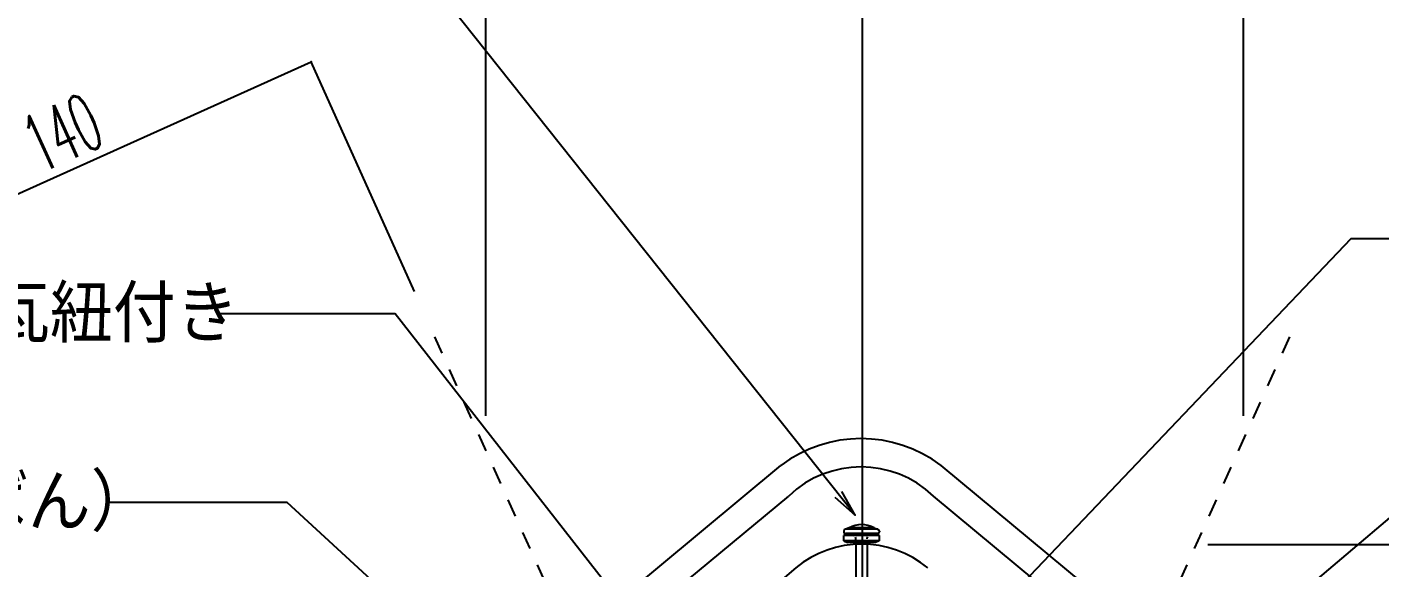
# Model space of a CAD drawing. Extents: x -1727 to 4652, y -2317 to 2357.
# Drawn here: x 2016.9 to 2395.5, y 645.9 to 797.3 of the extents above; entities that cross this region are included whole.
import ezdxf

# ---------------------------------------------------------------- set-up
doc = ezdxf.new("R2010")
doc.units = 0
doc.header["$LTSCALE"] = 5
doc.linetypes.add('DASHDOT', pattern=[43, 40, -1, 1, -1])
doc.linetypes.add('DOT', pattern=[2, 1, -1])
for name, color, linetype in [('0-1', 7, 'CONTINUOUS'), ('0-2', 7, 'CONTINUOUS'), ('0-3', 7, 'CONTINUOUS'), ('0-F', 7, 'CONTINUOUS')]:
    doc.layers.add(name, color=color, linetype=linetype)
doc.styles.get("Standard").update_dxf_attribs({"font": 'txt.shx', "bigfont": 'extfont.shx'})

msp = doc.modelspace()

# ---------------------------------------------------------------- linework, layer by layer
at = {"layer": '0-1', "color": 4, "linetype": 'DASHDOT'}
msp.add_line((2250.6614, 182.1867), (2250.6614, 828.4776), dxfattribs=at)
at = {"layer": '0-1', "color": 4, "linetype": 'CONTINUOUS'}
for p, q in [((2245.4424, 656.1926), (2245.4424, 655.9925)), ((2246.5174, 655.4926), (2245.5176, 654.9926)), ((2255.3675, 654.9943), (2245.5176, 654.9926)), ((2245.5178, 653.4926), (2245.5176, 654.9926)), ((2246.9422, 657.0929), (2245.7702, 656.6625)), ((2254.9424, 656.6941), (2245.9424, 656.6925)), ((2254.9426, 655.4941), (2245.9426, 655.4925)), ((2253.9421, 657.0941), (2246.9422, 657.0929)), ((2248.5905, 654.803), (2248.2916, 655.4929)), ((2252.3075, 654.8336), (2252.5936, 655.4937)), ((2253.9421, 657.0941), (2255.1143, 656.6641)), ((2254.3675, 655.494), (2255.3675, 654.9943)), ((2255.3675, 654.9943), (2255.3677, 653.4943)), ((2255.4423, 656.1944), (2255.4423, 655.9943)), ((2255.3677, 653.4943), (2245.5178, 653.4926)), ((2245.5178, 653.4926), (2246.5178, 652.9927)), ((2254.3679, 652.9941), (2246.5178, 652.9927)), ((2248.8426, 654.2231), (2248.7178, 654.5132)), ((2248.8427, 653.813), (2248.8426, 654.2231)), ((2248.8428, 652.9931), (2248.8427, 653.6531)), ((2248.8428, 652.9931), (2248.8469, 629.993)), ((2252.0427, 654.2237), (2252.2127, 654.6137)), ((2252.0428, 653.9837), (2252.0427, 654.2237)), ((2252.0429, 652.9937), (2252.0428, 653.6738)), ((2252.0429, 652.9937), (2252.0471, 629.5436)), ((2255.3677, 653.4943), (2254.3679, 652.9941))]:
    msp.add_line(p, q, dxfattribs=at)
for centre, radius, start, end in [((2245.9425, 656.1927), 0.5001, 90.0101, 180.0101), ((2245.9425, 655.9926), 0.5001, 180.0101, 270.0101), ((2250.4434, 650.7335), 7.2555, 61.1686, 118.8521), ((2254.9425, 656.1943), 0.5001, 0.0101, 90.0101), ((2254.9425, 655.9942), 0.5001, 270.0101, 360.0101)]:
    msp.add_arc(centre, radius, start, end, dxfattribs=at)
at = {"layer": '0-2', "color": 2, "linetype": 'CONTINUOUS'}
for p, q in [((2128.4411, 592.0504), (2227.8441, 674.5044)), ((2372.0251, 592.1354), (2272.7121, 674.5144)), ((2128.5431, 581.8154), (2230.0481, 666.0124)), ((2372.0251, 581.8154), (2270.5211, 666.0124)), ((2232.0061, 645.9124), (2142.7841, 569.5054))]:
    msp.add_line(p, q, dxfattribs=at)
for centre, radius, start, end in [((2250.2851, 645.0114), 37.06, 52.7582, 127.267), ((2250.2841, 644.9284), 29.224, 46.1742, 133.826), ((2250.4731, 623.4584), 29.073, 50.4447, 129.436)]:
    msp.add_arc(centre, radius, start, end, dxfattribs=at)
at = {"layer": '0-3', "color": 7, "linetype": 'CONTINUOUS'}
for p, q in [((2145.3087, 688.4286), (2145.3202, 814.9219)), ((2357.2757, 688.4094), (2357.2872, 814.9027)), ((1968.8738, 730.1472), (2096.3993, 787.533)), ((2125.3062, 723.2948), (2096.3993, 787.533)), ((2347.36, 652.4628), (2428.4317, 652.4554))]:
    msp.add_line(p, q, dxfattribs=at)
for points in [[(2248.6088, 660.6322), (2107.6981, 837.9168), (2077.6981, 837.9168)], [(2260.2539, 604.5007), (2387.4007, 738.0853), (2417.4007, 738.0853)], [(2203.6193, 609.8527), (2119.9202, 716.9715), (2069.9202, 716.976)], [(2251.0309, 535.1892), (2421.4869, 679.6033), (2451.4869, 679.6033)], [(2242.9636, 665.7257), (2248.6088, 660.6322), (2244.9207, 667.2812)], [(2194.1146, 568.0714), (2089.7451, 664.1812), (2039.7451, 664.1857)]]:
    msp.add_lwpolyline(points, dxfattribs=at)
at = {"layer": '0-3', "color": 7}
msp.add_point((2096.3993, 787.533), dxfattribs=at)
at = {"layer": '0-F', "color": 1, "linetype": 'DOT'}
for p, q in [((2243.8919, 459.7674), (2129.704, 713.5218)), ((2257.4309, 459.7674), (2371.6189, 713.5218))]:
    msp.add_line(p, q, dxfattribs=at)

# ---------------------------------------------------------------- texts
at = {"layer": '0-3', "color": 7, "width": 0.5}
msp.add_text('140', height=16, rotation=24.2275, dxfattribs=at).set_placement((2020.6676, 756.1956))
at = {"layer": '0-3', "color": 7}
for s, p in [('三角棟瓦紐付き', (1952.9195, 708.9866)), ('シルガード（なんばん）', (1858.7443, 656.2021))]:
    msp.add_text(s, height=16, rotation=359.9948, dxfattribs=at).set_placement(p)

doc.saveas('drawing.dxf')
